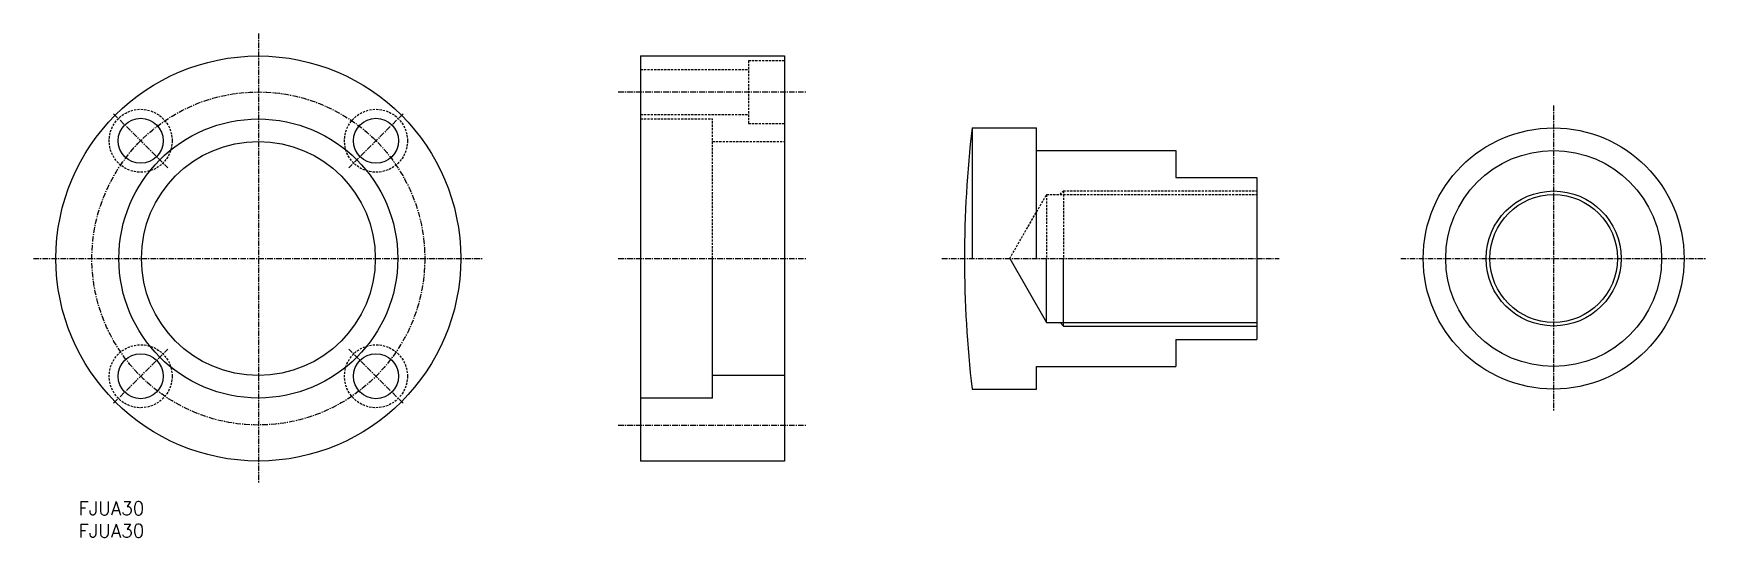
# Model space of a CAD drawing. Extents: x -10 to 362, y 0 to 112.
import ezdxf

# ---------------------------------------------------------------- set-up
doc = ezdxf.new("R2010")
doc.units = 0
doc.linetypes.add('CENTER', pattern=[2, 1.25, -0.25, 0.25, -0.25])
doc.linetypes.add('DASHED', pattern=[0.75, 0.5, -0.25])
doc.layers.get('0').update_dxf_attribs({"linetype": 'CONTINUOUS'})
doc.layers.add('CENTER', color=1, linetype='CENTER')
doc.styles.get("Standard").update_dxf_attribs({"font": 'txt.shx'})

# ---------------------------------------------------------------- blocks, each defined once
blk = doc.blocks.new('*U17')
at = {"color": 7, "linetype": 'CONTINUOUS'}
blk.add_text('FJUA30', height=3, dxfattribs=at).set_placement((0, 0))
blk = doc.blocks.new('*U18')
at = {"color": 7, "linetype": 'CONTINUOUS'}
blk.add_text('FJUA30', height=3, dxfattribs=at).set_placement((0, 5))

msp = doc.modelspace()

# ---------------------------------------------------------------- linework, layer by layer
at = {"color": 7, "linetype": 'CONTINUOUS'}
for p, q in [((125, 107), (125, 17)), ((125, 107), (157, 107)), ((157, 107), (157, 17)), ((198.69, 91), (198.69, 62)), ((198.69, 91), (213, 91)), ((213, 62), (213, 91)), ((213, 86), (244, 86)), ((244, 86), (244, 80)), ((244, 80), (262, 80)), ((262, 80), (262, 44)), ((141, 31), (141, 62)), ((207.06, 62), (215.25, 47.81)), ((215.25, 47.81), (215.25, 62)), ((219, 47), (219, 62)), ((215.25, 47.81), (262, 47.81)), ((218.25, 47.81), (219, 47)), ((219, 47), (262, 47)), ((244, 44), (262, 44)), ((244, 44), (244, 38)), ((213, 38), (244, 38)), ((213, 33), (213, 38)), ((157, 36), (141, 36)), ((141, 31), (125, 31)), ((198.69, 33), (213, 33)), ((157, 17), (125, 17))]:
    msp.add_line(p, q, dxfattribs=at)
at = {"color": 3, "linetype": 'DASHED'}
for p, q in [((149, 106), (157, 106)), ((149, 106), (149, 92)), ((125, 104), (149, 104)), ((125, 94), (149, 94)), ((125, 93), (141, 93)), ((141, 62), (141, 93)), ((149, 92), (157, 92)), ((141, 88), (157, 88)), ((207.06, 62), (215.25, 76.19)), ((215.25, 76.19), (262, 76.19)), ((215.25, 76.19), (215.25, 62)), ((218.25, 76.19), (219, 77)), ((219, 77), (262, 77)), ((219, 77), (219, 62))]:
    msp.add_line(p, q, dxfattribs=at)
at = {"color": 7, "linetype": 'CONTINUOUS'}
for centre, radius in [((40, 62), 45), ((13.84, 88.16), 5), ((40, 62), 31), ((66.16, 88.16), 5), ((328, 62), 29), ((40, 62), 26), ((328, 62), 24), ((328, 62), 14.19), ((13.84, 35.84), 5), ((66.16, 35.84), 5)]:
    msp.add_circle(centre, radius, dxfattribs=at)
at = {"color": 3, "linetype": 'DASHED'}
for centre in [(13.84, 88.16), (66.16, 88.16), (13.84, 35.84), (66.16, 35.84)]:
    msp.add_circle(centre, 7, dxfattribs=at)
at = {"color": 3, "linetype": 'CONTINUOUS'}
msp.add_circle((328, 62), 15, dxfattribs=at)
at = {"color": 7, "linetype": 'CONTINUOUS'}
msp.add_arc((447, 62), 250, 173.3387, 186.6613, dxfattribs=at)
at = {"layer": 'CENTER', "color": 1, "linetype": 'CENTER'}
for p, q in [((40, 112), (40, 12)), ((120, 99), (162, 99)), ((7.83, 94.17), (19.85, 82.15)), ((72.17, 94.17), (60.15, 82.15)), ((328, 96), (328, 28)), ((-10, 62), (90, 62)), ((120, 62), (162, 62)), ((192, 62), (267, 62)), ((294, 62), (362, 62)), ((7.83, 29.83), (19.85, 41.85)), ((72.17, 29.83), (60.15, 41.85)), ((120, 25), (162, 25))]:
    msp.add_line(p, q, dxfattribs=at)
msp.add_circle((40, 62), 37, dxfattribs=at)

# ---------------------------------------------------------------- block references
at = {"color": 7, "linetype": 'CONTINUOUS'}
for name in ['*U18', '*U17']:
    msp.add_blockref(name, (0, 0), dxfattribs=at)

doc.saveas('drawing.dxf')
